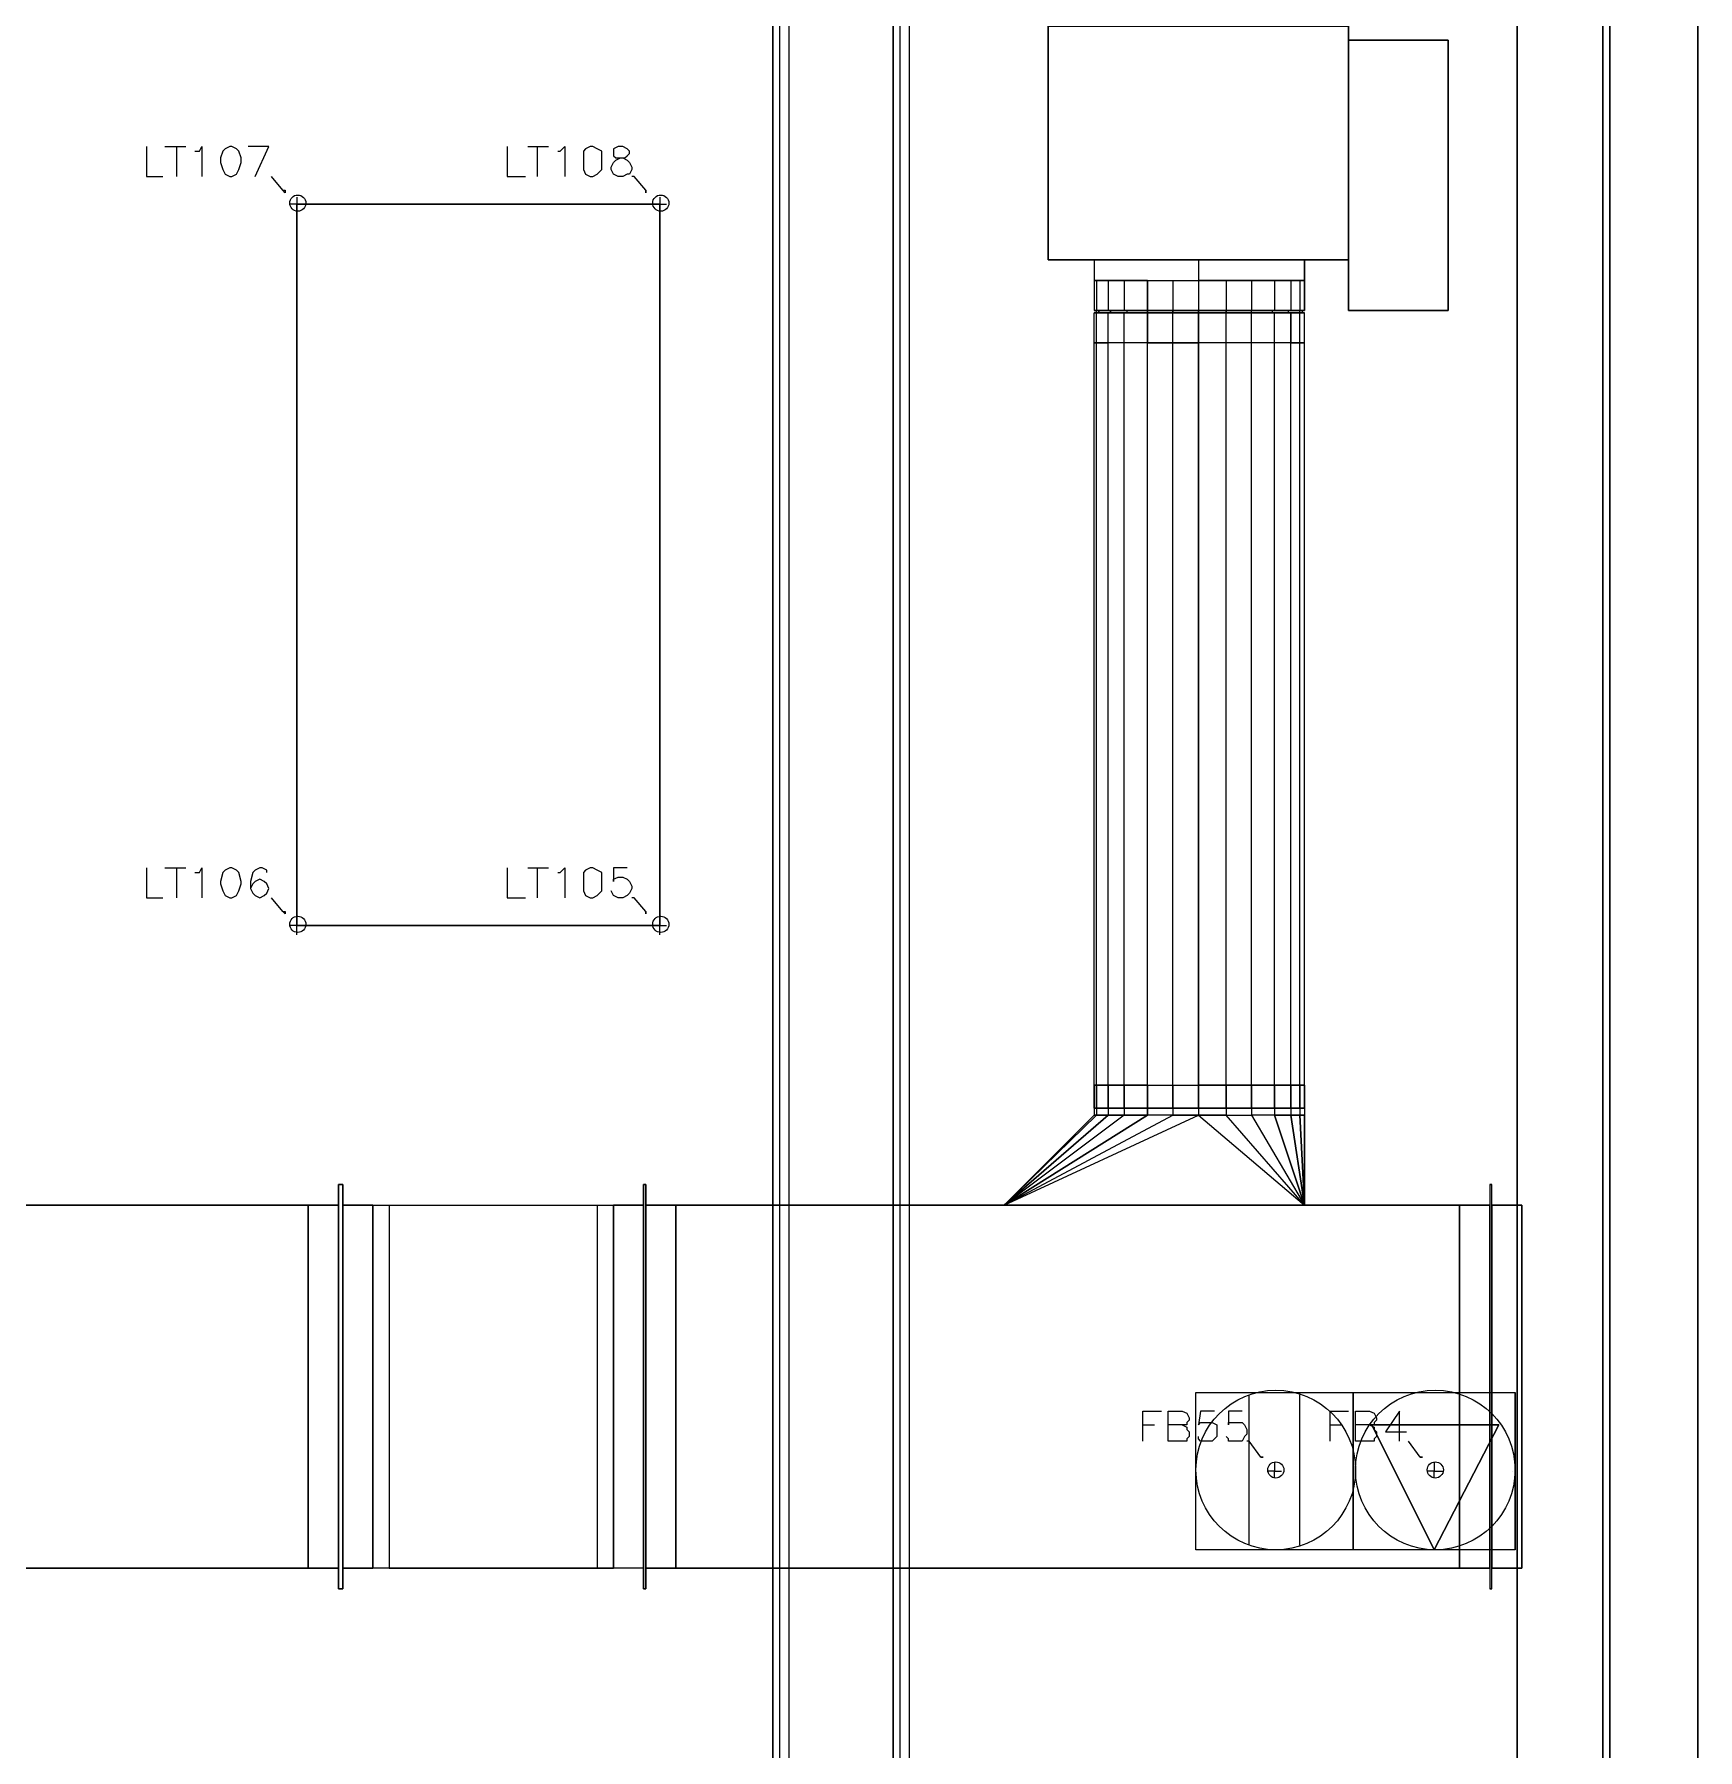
# Model space of a CAD drawing. Header units: metres. Extents: x 114 to 218, y 8 to 180.
# Drawn here: x 179.33 to 190.4, y 114.81 to 126.22 of the extents above; entities that cross this region are included whole.
import ezdxf

# ---------------------------------------------------------------- set-up
doc = ezdxf.new("R2010")
doc.units = ezdxf.units.M
doc.header["$MEASUREMENT"] = 0
for name, color, linetype in [('E-DATA-BOX', 7, 'Continuous'), ('E-FLOOR-BOX', 7, 'Continuous'), ('E-LIGHT', 7, 'Continuous'), ('E-LIGHT-CLRANCE', 7, 'Continuous'), ('E-TFP-FLOOR BOX', 7, 'Continuous'), ('E-TFP-LIGHT', 7, 'Continuous'), ('M-SA2S-VAV', 7, 'Continuous'), ('M-SA4S-Conn', 7, 'Continuous'), ('M-SA4S-Rect', 7, 'Continuous'), ('M-SA4S-Round', 7, 'Continuous'), ('PI-HWR-Pipe', 7, 'Continuous'), ('PI-HWS-Pipe', 7, 'Continuous'), ('S-3D-BEAM', 7, 'Continuous')]:
    doc.layers.add(name, color=color, linetype=linetype)

msp = doc.modelspace()

# ---------------------------------------------------------------- linework, layer by layer
at = {"layer": 'E-DATA-BOX', "color": 113, "true_color": 0x6edda5}
for points in [[(189.185, 116.142), (188.108, 116.142), (188.108, 117.188), (189.185, 117.188), (189.185, 116.142), (189.185, 117.188)], [(188.108, 116.142), (188.108, 117.188), (189.185, 117.188)], [(188.647, 117.188), (188.647, 117.188)], [(188.231, 116.973), (189.077, 116.973), (188.647, 116.142), (188.231, 116.973), (188.231, 116.973)], [(189.077, 116.973), (188.231, 116.973), (188.647, 116.142), (189.077, 116.973)], [(188.124, 116.665), (188.124, 116.665)], [(189.17, 116.665), (189.17, 116.665)], [(188.647, 116.142), (188.647, 116.142)]]:
    msp.add_lwpolyline(points, dxfattribs=at)
msp.add_circle((188.654, 116.673), 0.531, dxfattribs=at)
msp.add_circle((188.654, 116.673), 0.531, dxfattribs=at)
msp.add_circle((188.654, 116.673), 0.531, dxfattribs=at)
at = {"layer": 'E-FLOOR-BOX', "color": 53, "true_color": 0xdddd6e}
for points in [[(188.108, 117.188), (188.108, 116.142), (187.062, 116.142), (187.062, 117.188), (188.108, 117.188)], [(187.416, 116.173), (187.416, 117.173)], [(187.585, 117.188), (187.585, 117.188)], [(187.754, 116.173), (187.754, 117.173)], [(187.062, 116.665), (187.062, 116.665)], [(188.108, 116.665), (188.108, 116.665)], [(187.585, 116.142), (187.585, 116.142)]]:
    msp.add_lwpolyline(points, dxfattribs=at)
msp.add_circle((187.593, 116.673), 0.531, dxfattribs=at)
msp.add_circle((187.593, 116.673), 0.531, dxfattribs=at)
msp.add_circle((187.593, 116.673), 0.531, dxfattribs=at)
at = {"layer": 'E-LIGHT', "color": 5, "true_color": 0x0000ff}
for points in [[(183.494, 120.295), (181.079, 120.295), (181.079, 125.094), (183.494, 125.094), (181.079, 125.094), (181.079, 120.295), (183.494, 120.295)], [(181.079, 125.094), (181.079, 125.094)], [(181.079, 125.094), (181.079, 125.094)], [(183.494, 125.094), (183.494, 120.295), (183.494, 125.094)], [(183.494, 125.094), (183.494, 125.094)], [(183.494, 125.094), (183.494, 125.094)], [(181.079, 120.295), (181.079, 120.295)], [(181.079, 120.295), (181.079, 120.295)], [(183.494, 120.295), (183.494, 120.295)], [(183.494, 120.295), (183.494, 120.295)]]:
    msp.add_lwpolyline(points, dxfattribs=at)
at = {"layer": 'E-LIGHT-CLRANCE', "color": 150, "true_color": 0x007fff}
for points in [[(183.494, 120.295), (181.079, 120.295), (181.079, 125.094), (183.494, 125.094), (181.079, 125.094), (181.079, 120.295), (183.494, 120.295)], [(181.079, 125.094), (181.079, 125.094)], [(181.079, 125.094), (181.079, 125.094)], [(183.494, 125.094), (183.494, 120.295), (183.494, 125.094)], [(183.494, 125.094), (183.494, 125.094)], [(183.494, 125.094), (183.494, 125.094)], [(181.079, 120.295), (181.079, 120.295)], [(181.079, 120.295), (181.079, 120.295)], [(183.494, 120.295), (183.494, 120.295)], [(183.494, 120.295), (183.494, 120.295)]]:
    msp.add_lwpolyline(points, dxfattribs=at)
at = {"layer": 'E-TFP-FLOOR BOX', "color": 53, "true_color": 0xdddd6e}
for points in [[(186.708, 116.865), (186.708, 117.065), (186.832, 117.065)], [(186.708, 116.865), (186.708, 117.065), (186.832, 117.065)], [(186.97, 116.973), (187.001, 116.957), (187.001, 116.942), (187.016, 116.927), (187.016, 116.896), (187.001, 116.881), (187.001, 116.865), (186.97, 116.865), (186.878, 116.865), (186.878, 117.065), (186.97, 117.065), (187.001, 117.05), (187.016, 117.019), (187.016, 117.004), (187.001, 116.988), (187.001, 116.973), (186.97, 116.973), (186.878, 116.973)], [(186.97, 116.973), (187.001, 116.957), (187.001, 116.942), (187.016, 116.927), (187.016, 116.896), (187.001, 116.881), (187.001, 116.865), (186.97, 116.865), (186.878, 116.865), (186.878, 117.065), (186.97, 117.065), (187.001, 117.05), (187.016, 117.019), (187.016, 117.004), (187.001, 116.988), (187.001, 116.973), (186.97, 116.973), (186.878, 116.973)], [(187.185, 117.065), (187.093, 117.065), (187.078, 116.973), (187.093, 116.988), (187.124, 116.988), (187.155, 116.988), (187.17, 116.988), (187.201, 116.973), (187.201, 116.942), (187.201, 116.911), (187.201, 116.896), (187.17, 116.865), (187.155, 116.865), (187.124, 116.865), (187.093, 116.865), (187.078, 116.881), (187.078, 116.896)], [(187.185, 117.065), (187.093, 117.065), (187.078, 116.973), (187.093, 116.988), (187.124, 116.988), (187.155, 116.988), (187.17, 116.988), (187.201, 116.973), (187.201, 116.942), (187.201, 116.911), (187.201, 116.896), (187.17, 116.865), (187.155, 116.865), (187.124, 116.865), (187.093, 116.865), (187.078, 116.881), (187.078, 116.896)], [(187.37, 117.065), (187.278, 117.065), (187.278, 116.973), (187.278, 116.988), (187.308, 116.988), (187.339, 116.988), (187.37, 116.988), (187.385, 116.973), (187.401, 116.942), (187.401, 116.911), (187.385, 116.896), (187.37, 116.865), (187.339, 116.865), (187.308, 116.865), (187.278, 116.865), (187.278, 116.881), (187.262, 116.896)], [(187.37, 117.065), (187.278, 117.065), (187.278, 116.973), (187.278, 116.988), (187.308, 116.988), (187.339, 116.988), (187.37, 116.988), (187.385, 116.973), (187.401, 116.942), (187.401, 116.911), (187.385, 116.896), (187.37, 116.865), (187.339, 116.865), (187.308, 116.865), (187.278, 116.865), (187.278, 116.881), (187.262, 116.896)], [(187.954, 116.865), (187.954, 117.065), (188.077, 117.065)], [(188.216, 116.973), (188.247, 116.957), (188.247, 116.942), (188.262, 116.927), (188.262, 116.896), (188.247, 116.881), (188.247, 116.865), (188.216, 116.865), (188.124, 116.865), (188.124, 117.065), (188.216, 117.065), (188.247, 117.05), (188.262, 117.019), (188.262, 117.004), (188.247, 116.988), (188.247, 116.973), (188.216, 116.973), (188.124, 116.973)], [(188.416, 116.865), (188.416, 117.065), (188.324, 116.927), (188.462, 116.927)], [(186.708, 116.973), (186.785, 116.973)], [(186.708, 116.973), (186.785, 116.973)], [(187.954, 116.973), (188.031, 116.973)], [(187.493, 116.758), (187.416, 116.865), (187.401, 116.865)], [(187.493, 116.758), (187.416, 116.865), (187.401, 116.865)], [(187.493, 116.758), (187.508, 116.758), (187.508, 116.758), (187.493, 116.758), (187.493, 116.758)], [(187.493, 116.758), (187.508, 116.758), (187.508, 116.758), (187.493, 116.758), (187.493, 116.758)], [(188.554, 116.758), (188.477, 116.865)], [(188.57, 116.758), (188.554, 116.758), (188.554, 116.758), (188.57, 116.758), (188.57, 116.758)], [(187.585, 116.619), (187.585, 116.665), (187.539, 116.665)], [(187.585, 116.727), (187.585, 116.665), (187.631, 116.665)], [(187.585, 116.665), (187.585, 116.665)], [(187.585, 116.665), (187.585, 116.665)], [(187.631, 116.665), (187.631, 116.665)], [(188.647, 116.619), (188.647, 116.665), (188.6, 116.665)], [(188.647, 116.727), (188.647, 116.665), (188.708, 116.665)], [(188.647, 116.665), (188.647, 116.665)], [(188.647, 116.665), (188.647, 116.665)], [(188.708, 116.665), (188.708, 116.665)]]:
    msp.add_lwpolyline(points, dxfattribs=at)
for centre in [(187.593, 116.673), (188.654, 116.673)]:
    msp.add_circle(centre, 0.0538, dxfattribs=at)
at = {"layer": 'E-TFP-LIGHT', "color": 5, "true_color": 0x0000ff}
for points in [[(180.079, 125.479), (180.079, 125.279), (180.187, 125.279)], [(180.202, 125.479), (180.34, 125.479)], [(180.279, 125.479), (180.279, 125.279)], [(180.402, 125.448), (180.433, 125.448), (180.448, 125.479), (180.448, 125.279)], [(180.633, 125.479), (180.602, 125.464), (180.587, 125.448), (180.571, 125.402), (180.571, 125.371), (180.587, 125.325), (180.602, 125.294), (180.633, 125.279), (180.648, 125.279), (180.679, 125.294), (180.694, 125.325), (180.71, 125.371), (180.71, 125.402), (180.694, 125.448), (180.679, 125.464), (180.648, 125.479), (180.633, 125.479)], [(180.802, 125.279), (180.894, 125.479), (180.756, 125.479)], [(182.479, 125.479), (182.479, 125.279), (182.602, 125.279)], [(182.617, 125.479), (182.755, 125.479)], [(182.678, 125.479), (182.678, 125.279)], [(182.817, 125.448), (182.832, 125.448), (182.863, 125.479), (182.863, 125.279)], [(183.032, 125.479), (183.001, 125.464), (182.986, 125.448), (182.986, 125.402), (182.986, 125.371), (182.986, 125.325), (183.001, 125.294), (183.032, 125.279), (183.048, 125.279), (183.078, 125.294), (183.109, 125.325), (183.109, 125.371), (183.109, 125.402), (183.109, 125.448), (183.078, 125.464), (183.048, 125.479), (183.032, 125.479)], [(183.217, 125.479), (183.186, 125.464), (183.186, 125.448), (183.186, 125.433), (183.186, 125.417), (183.201, 125.402), (183.248, 125.402), (183.278, 125.387), (183.294, 125.371), (183.309, 125.341), (183.309, 125.325), (183.294, 125.294), (183.278, 125.294), (183.248, 125.279), (183.217, 125.279), (183.186, 125.294), (183.171, 125.325), (183.171, 125.341), (183.186, 125.371), (183.201, 125.387), (183.232, 125.402), (183.263, 125.402), (183.278, 125.417), (183.294, 125.433), (183.294, 125.448), (183.278, 125.464), (183.248, 125.479), (183.217, 125.479)], [(180.986, 125.187), (180.91, 125.279)], [(183.401, 125.187), (183.324, 125.279), (183.309, 125.279)], [(181.002, 125.187), (181.002, 125.171), (180.986, 125.187), (181.002, 125.187), (181.002, 125.187)], [(181.079, 125.033), (181.079, 125.094), (181.033, 125.094)], [(181.079, 125.141), (181.079, 125.094), (181.14, 125.094)], [(181.079, 125.094), (181.079, 125.094)], [(181.079, 125.094), (181.079, 125.094)], [(181.14, 125.094), (181.14, 125.094)], [(183.401, 125.187), (183.401, 125.171), (183.401, 125.171), (183.401, 125.187), (183.401, 125.187)], [(183.494, 125.033), (183.494, 125.094), (183.448, 125.094)], [(183.494, 125.141), (183.494, 125.094), (183.54, 125.094)], [(183.494, 125.094), (183.494, 125.094)], [(183.494, 125.094), (183.494, 125.094)], [(183.54, 125.094), (183.54, 125.094)], [(180.079, 120.68), (180.079, 120.48), (180.187, 120.48)], [(180.202, 120.68), (180.34, 120.68)], [(180.279, 120.68), (180.279, 120.48)], [(180.402, 120.649), (180.433, 120.649), (180.448, 120.68), (180.448, 120.48)], [(180.633, 120.68), (180.602, 120.664), (180.587, 120.649), (180.571, 120.588), (180.571, 120.572), (180.587, 120.526), (180.602, 120.495), (180.633, 120.48), (180.648, 120.48), (180.679, 120.495), (180.694, 120.526), (180.71, 120.572), (180.71, 120.588), (180.694, 120.649), (180.679, 120.664), (180.648, 120.68), (180.633, 120.68)], [(180.879, 120.649), (180.879, 120.664), (180.848, 120.68), (180.833, 120.68), (180.802, 120.664), (180.786, 120.649), (180.771, 120.588), (180.771, 120.541), (180.786, 120.511), (180.802, 120.495), (180.833, 120.48), (180.863, 120.495), (180.879, 120.511), (180.894, 120.541), (180.879, 120.572), (180.863, 120.588), (180.833, 120.603), (180.802, 120.588), (180.786, 120.572), (180.771, 120.541)], [(182.479, 120.68), (182.479, 120.48), (182.602, 120.48)], [(182.617, 120.68), (182.755, 120.68)], [(182.678, 120.68), (182.678, 120.48)], [(182.817, 120.649), (182.832, 120.649), (182.863, 120.68), (182.863, 120.48)], [(183.032, 120.68), (183.001, 120.664), (182.986, 120.649), (182.986, 120.588), (182.986, 120.572), (182.986, 120.526), (183.001, 120.495), (183.032, 120.48), (183.048, 120.48), (183.078, 120.495), (183.109, 120.526), (183.109, 120.572), (183.109, 120.588), (183.109, 120.649), (183.078, 120.664), (183.048, 120.68), (183.032, 120.68)], [(183.278, 120.68), (183.186, 120.68), (183.186, 120.588), (183.186, 120.603), (183.217, 120.618), (183.248, 120.618), (183.278, 120.603), (183.294, 120.588), (183.309, 120.557), (183.309, 120.541), (183.294, 120.511), (183.278, 120.495), (183.248, 120.48), (183.217, 120.48), (183.186, 120.495), (183.171, 120.526)], [(180.986, 120.388), (180.91, 120.48)], [(183.401, 120.388), (183.324, 120.48), (183.309, 120.48)], [(181.002, 120.388), (181.002, 120.372), (180.986, 120.388), (181.002, 120.388), (181.002, 120.388)], [(181.079, 120.341), (181.079, 120.295), (181.14, 120.295)], [(183.401, 120.388), (183.401, 120.372), (183.401, 120.372), (183.401, 120.388), (183.401, 120.388)], [(183.494, 120.341), (183.494, 120.295), (183.54, 120.295)], [(181.079, 120.234), (181.079, 120.295), (181.033, 120.295)], [(181.079, 120.295), (181.079, 120.295)], [(181.079, 120.295), (181.079, 120.295)], [(181.14, 120.295), (181.14, 120.295)], [(183.494, 120.234), (183.494, 120.295), (183.448, 120.295)], [(183.494, 120.295), (183.494, 120.295)], [(183.494, 120.295), (183.494, 120.295)], [(183.54, 120.295), (183.54, 120.295)]]:
    msp.add_lwpolyline(points, dxfattribs=at)
for centre in [(181.086, 125.102), (183.501, 125.102), (181.086, 120.303), (183.501, 120.303)]:
    msp.add_circle(centre, 0.0538, dxfattribs=at)
at = {"layer": 'M-SA2S-VAV', "color": 1, "true_color": 0xff0000}
for points in [[(188.077, 126.279), (186.078, 126.279), (186.078, 124.725), (186.078, 126.279), (188.077, 126.279)], [(188.077, 124.725), (188.077, 126.279), (188.077, 124.725)], [(188.739, 126.187), (188.077, 126.187), (188.077, 124.387), (188.077, 126.187), (188.739, 126.187)], [(188.077, 126.187), (188.077, 126.187)], [(188.077, 126.187), (188.077, 126.187)], [(188.739, 124.387), (188.739, 126.187), (188.739, 124.387)], [(188.739, 126.187), (188.739, 126.187)], [(188.739, 126.187), (188.739, 126.187)], [(188.077, 124.725), (186.078, 124.725), (188.077, 124.725)], [(186.078, 124.725), (186.078, 124.725)], [(186.078, 124.725), (186.078, 124.725)], [(186.385, 124.725), (186.401, 124.725), (186.478, 124.725), (186.585, 124.725), (186.739, 124.725), (186.908, 124.725), (187.078, 124.725), (187.262, 124.725), (187.431, 124.725), (187.585, 124.725), (187.693, 124.725), (187.754, 124.725), (187.785, 124.725), (187.754, 124.725), (187.693, 124.725), (187.585, 124.725), (187.431, 124.725), (187.262, 124.725), (187.078, 124.725), (186.908, 124.725), (186.739, 124.725), (186.585, 124.725), (186.478, 124.725), (186.401, 124.725), (186.385, 124.725)], [(186.385, 124.725), (186.385, 124.387)], [(186.385, 124.725), (186.385, 124.387)], [(187.078, 124.725), (187.078, 124.387)], [(187.078, 124.725), (187.078, 124.387)], [(187.785, 124.725), (187.785, 124.387), (187.785, 124.725)], [(188.077, 124.725), (188.077, 124.725)], [(187.785, 124.387), (187.754, 124.387), (187.693, 124.387), (187.585, 124.387), (187.431, 124.387), (187.262, 124.387), (187.078, 124.387), (186.908, 124.387), (186.739, 124.387), (186.585, 124.387), (186.478, 124.387), (186.401, 124.387), (186.385, 124.387), (186.401, 124.387), (186.478, 124.387), (186.585, 124.387), (186.739, 124.387), (186.908, 124.387), (187.078, 124.387), (187.262, 124.387), (187.431, 124.387), (187.585, 124.387), (187.693, 124.387), (187.754, 124.387), (187.785, 124.387)], [(188.739, 124.387), (188.077, 124.387), (188.739, 124.387)], [(188.077, 124.387), (188.077, 124.387)], [(188.077, 124.387), (188.077, 124.387)], [(188.739, 124.387), (188.739, 124.387)]]:
    msp.add_lwpolyline(points, dxfattribs=at)
at = {"layer": 'M-SA4S-Conn', "color": 140, "true_color": 0x00bfff}
for points in [[(186.385, 124.587), (186.401, 124.587), (186.401, 124.387)], [(186.401, 124.587), (186.385, 124.587), (186.385, 124.387)], [(186.385, 124.587), (186.385, 124.587)], [(186.401, 124.587), (186.478, 124.587), (186.478, 124.387)], [(186.478, 124.587), (186.401, 124.587), (186.401, 124.387)], [(186.401, 124.587), (186.401, 124.587)], [(186.401, 124.587), (186.401, 124.587)], [(186.478, 124.587), (186.585, 124.587), (186.585, 124.387)], [(186.585, 124.587), (186.478, 124.587), (186.478, 124.387)], [(186.478, 124.587), (186.478, 124.587)], [(186.478, 124.587), (186.478, 124.587)], [(186.585, 124.587), (186.739, 124.587), (186.739, 124.387)], [(186.739, 124.387), (186.739, 124.587), (186.585, 124.587), (186.585, 124.387)], [(186.585, 124.587), (186.585, 124.587)], [(186.585, 124.587), (186.585, 124.587)], [(186.739, 124.587), (186.908, 124.587), (187.078, 124.587)], [(186.739, 124.587), (186.908, 124.587), (186.908, 124.387)], [(186.739, 124.587), (186.739, 124.587)], [(186.739, 124.587), (186.739, 124.587)], [(186.908, 124.587), (186.908, 124.387)], [(186.908, 124.587), (187.078, 124.587), (187.078, 124.387)], [(186.908, 124.587), (186.908, 124.587)], [(186.908, 124.587), (186.908, 124.587)], [(187.262, 124.587), (187.078, 124.587), (187.078, 124.387)], [(187.078, 124.587), (187.262, 124.587), (187.262, 124.387)], [(187.078, 124.587), (187.078, 124.587)], [(187.078, 124.587), (187.078, 124.587)], [(187.431, 124.587), (187.262, 124.587), (187.262, 124.387)], [(187.262, 124.587), (187.431, 124.587), (187.431, 124.387)], [(187.262, 124.587), (187.262, 124.587)], [(187.262, 124.587), (187.262, 124.587)], [(187.585, 124.587), (187.431, 124.587), (187.431, 124.387)], [(187.431, 124.587), (187.585, 124.587), (187.585, 124.387)], [(187.431, 124.587), (187.431, 124.587)], [(187.431, 124.587), (187.431, 124.587)], [(187.693, 124.587), (187.585, 124.587), (187.585, 124.387)], [(187.585, 124.587), (187.693, 124.587), (187.693, 124.387)], [(187.585, 124.587), (187.585, 124.587)], [(187.585, 124.587), (187.585, 124.587)], [(187.754, 124.587), (187.693, 124.587), (187.693, 124.387)], [(187.693, 124.587), (187.754, 124.587), (187.754, 124.387)], [(187.693, 124.587), (187.693, 124.587)], [(187.693, 124.587), (187.693, 124.587)], [(187.785, 124.587), (187.754, 124.587), (187.754, 124.387)], [(187.754, 124.587), (187.785, 124.587), (187.785, 124.387)], [(187.754, 124.587), (187.754, 124.587)], [(187.754, 124.587), (187.754, 124.587)], [(187.785, 124.587), (187.785, 124.587)], [(186.401, 124.387), (186.478, 124.387), (186.585, 124.387), (186.739, 124.387), (186.908, 124.387), (187.078, 124.387), (187.262, 124.387), (187.431, 124.387), (187.585, 124.387), (187.693, 124.387), (187.754, 124.387), (187.785, 124.387), (187.754, 124.387), (187.693, 124.387), (187.585, 124.387), (187.431, 124.387), (187.262, 124.387), (187.078, 124.387), (186.908, 124.387), (186.739, 124.387), (186.585, 124.387), (186.478, 124.387), (186.401, 124.387), (186.385, 124.387), (186.401, 124.387)], [(186.385, 124.387), (186.385, 124.387)], [(186.401, 124.172), (186.385, 124.172), (186.385, 124.371)], [(186.908, 124.371), (186.739, 124.371), (186.585, 124.371), (186.478, 124.371), (186.401, 124.371), (186.385, 124.371), (186.401, 124.371), (186.478, 124.371), (186.585, 124.371), (186.739, 124.371), (186.908, 124.371), (187.078, 124.371), (187.262, 124.371), (187.431, 124.371), (187.585, 124.371), (187.693, 124.371), (187.754, 124.371), (187.785, 124.371), (187.754, 124.371), (187.693, 124.371), (187.585, 124.371), (187.431, 124.371), (187.262, 124.371), (187.078, 124.371), (186.908, 124.371)], [(186.385, 124.371), (186.385, 124.371)], [(186.416, 124.387), (186.401, 124.387)], [(186.493, 124.371), (186.416, 124.371), (186.401, 124.371), (186.401, 124.387), (186.416, 124.387)], [(186.401, 124.387), (186.401, 124.387)], [(186.401, 124.387), (186.401, 124.387)], [(186.401, 124.387), (186.401, 124.387)], [(186.478, 124.172), (186.401, 124.172), (186.401, 124.371)], [(186.401, 124.172), (186.401, 124.371)], [(186.401, 124.371), (186.416, 124.371)], [(186.401, 124.371), (186.401, 124.371)], [(186.401, 124.371), (186.401, 124.371)], [(186.401, 124.371), (186.401, 124.371)], [(186.493, 124.387), (186.416, 124.387), (186.416, 124.371), (186.493, 124.371), (186.601, 124.371)], [(186.416, 124.371), (186.416, 124.387), (186.493, 124.387)], [(186.416, 124.387), (186.416, 124.387)], [(186.416, 124.387), (186.416, 124.387)], [(186.416, 124.371), (186.416, 124.371)], [(186.416, 124.371), (186.416, 124.371)], [(186.478, 124.387), (186.478, 124.387)], [(186.478, 124.387), (186.478, 124.387)], [(186.585, 124.172), (186.478, 124.172), (186.478, 124.371)], [(186.585, 124.172), (186.478, 124.172), (186.478, 124.371)], [(186.478, 124.371), (186.478, 124.371)], [(186.478, 124.371), (186.478, 124.371)], [(186.601, 124.387), (186.493, 124.387), (186.493, 124.371)], [(186.601, 124.371), (186.493, 124.371), (186.493, 124.387), (186.601, 124.387)], [(186.493, 124.387), (186.493, 124.387)], [(186.493, 124.387), (186.493, 124.387)], [(186.493, 124.371), (186.493, 124.371)], [(186.493, 124.371), (186.493, 124.371)], [(186.585, 124.387), (186.585, 124.387)], [(186.585, 124.387), (186.585, 124.387)], [(186.739, 124.172), (186.585, 124.172), (186.585, 124.371)], [(186.739, 124.371), (186.739, 124.172), (186.585, 124.172), (186.585, 124.371)], [(186.585, 124.371), (186.585, 124.371)], [(186.585, 124.371), (186.585, 124.371)], [(186.739, 124.387), (186.601, 124.387), (186.601, 124.371), (186.739, 124.371), (186.908, 124.371)], [(186.739, 124.387), (186.601, 124.387), (186.601, 124.371), (186.739, 124.371), (186.739, 124.387), (186.908, 124.387)], [(186.601, 124.387), (186.601, 124.387)], [(186.601, 124.387), (186.601, 124.387)], [(186.601, 124.371), (186.601, 124.371)], [(186.601, 124.371), (186.601, 124.371)], [(186.908, 124.387), (186.739, 124.387), (186.739, 124.371)], [(186.739, 124.387), (186.739, 124.387)], [(186.739, 124.387), (186.739, 124.387)], [(186.739, 124.387), (186.739, 124.387)], [(186.739, 124.387), (186.739, 124.387)], [(186.908, 124.172), (186.739, 124.172), (186.739, 124.371)], [(186.739, 124.371), (186.908, 124.371), (187.078, 124.371), (187.262, 124.371), (187.431, 124.371), (187.57, 124.371), (187.678, 124.371)], [(186.739, 124.371), (186.739, 124.371)], [(186.739, 124.371), (186.739, 124.371)], [(186.739, 124.371), (186.739, 124.371)], [(186.739, 124.371), (186.739, 124.371)], [(187.078, 124.387), (186.908, 124.387), (186.908, 124.371), (187.078, 124.371), (187.262, 124.371), (187.262, 124.387), (187.078, 124.387), (187.078, 124.371)], [(186.908, 124.371), (186.908, 124.387), (187.078, 124.387)], [(186.908, 124.387), (186.908, 124.387)], [(186.908, 124.387), (186.908, 124.387)], [(186.908, 124.387), (186.908, 124.387)], [(186.908, 124.387), (186.908, 124.387)], [(186.908, 124.172), (186.908, 124.371)], [(187.078, 124.172), (186.908, 124.172), (186.908, 124.371)], [(186.908, 124.371), (186.908, 124.371)], [(186.908, 124.371), (186.908, 124.371)], [(186.908, 124.371), (186.908, 124.371)], [(186.908, 124.371), (186.908, 124.371)], [(187.078, 124.371), (187.078, 124.387), (187.262, 124.387), (187.262, 124.371)], [(187.078, 124.387), (187.078, 124.387)], [(187.078, 124.387), (187.078, 124.387)], [(187.078, 124.387), (187.078, 124.387)], [(187.078, 124.387), (187.078, 124.387)], [(187.262, 124.172), (187.078, 124.172), (187.078, 124.371)], [(187.262, 124.172), (187.078, 124.172), (187.078, 124.371)], [(187.078, 124.371), (187.078, 124.371)], [(187.078, 124.371), (187.078, 124.371)], [(187.078, 124.371), (187.078, 124.371)], [(187.078, 124.371), (187.078, 124.371)], [(187.262, 124.371), (187.431, 124.371), (187.431, 124.387), (187.262, 124.387)], [(187.262, 124.387), (187.431, 124.387)], [(187.262, 124.387), (187.262, 124.387)], [(187.262, 124.387), (187.262, 124.387)], [(187.262, 124.387), (187.262, 124.387)], [(187.262, 124.387), (187.262, 124.387)], [(187.431, 124.172), (187.262, 124.172), (187.262, 124.371)], [(187.431, 124.172), (187.262, 124.172), (187.262, 124.371)], [(187.262, 124.371), (187.262, 124.371)], [(187.262, 124.371), (187.262, 124.371)], [(187.262, 124.371), (187.262, 124.371)], [(187.262, 124.371), (187.262, 124.371)], [(187.431, 124.371), (187.57, 124.371), (187.57, 124.387), (187.431, 124.387)], [(187.431, 124.371), (187.431, 124.387), (187.57, 124.387)], [(187.431, 124.387), (187.431, 124.387)], [(187.431, 124.387), (187.431, 124.387)], [(187.431, 124.387), (187.431, 124.387)], [(187.431, 124.387), (187.431, 124.387)], [(187.585, 124.172), (187.431, 124.172), (187.431, 124.371)], [(187.585, 124.172), (187.431, 124.172), (187.431, 124.371)], [(187.431, 124.371), (187.431, 124.371)], [(187.431, 124.371), (187.431, 124.371)], [(187.431, 124.371), (187.431, 124.371)], [(187.431, 124.371), (187.431, 124.371)], [(187.57, 124.371), (187.678, 124.371), (187.678, 124.387), (187.57, 124.387)], [(187.57, 124.371), (187.57, 124.387), (187.678, 124.387)], [(187.57, 124.387), (187.57, 124.387)], [(187.57, 124.387), (187.57, 124.387)], [(187.57, 124.371), (187.57, 124.371)], [(187.57, 124.371), (187.57, 124.371)], [(187.585, 124.387), (187.585, 124.387)], [(187.585, 124.387), (187.585, 124.387)], [(187.693, 124.172), (187.585, 124.172), (187.585, 124.371)], [(187.693, 124.371), (187.693, 124.172), (187.585, 124.172), (187.585, 124.371)], [(187.585, 124.371), (187.585, 124.371)], [(187.585, 124.371), (187.585, 124.371)], [(187.678, 124.371), (187.754, 124.371), (187.754, 124.387), (187.678, 124.387)], [(187.754, 124.371), (187.678, 124.371), (187.678, 124.387), (187.754, 124.387)], [(187.678, 124.387), (187.678, 124.387)], [(187.678, 124.387), (187.678, 124.387)], [(187.678, 124.371), (187.678, 124.371)], [(187.678, 124.371), (187.678, 124.371)], [(187.693, 124.387), (187.693, 124.387)], [(187.693, 124.387), (187.693, 124.387)], [(187.754, 124.172), (187.693, 124.172), (187.693, 124.371)], [(187.693, 124.172), (187.754, 124.172), (187.754, 124.371)], [(187.693, 124.371), (187.693, 124.371)], [(187.693, 124.371), (187.693, 124.371)], [(187.754, 124.371), (187.77, 124.371), (187.77, 124.387), (187.754, 124.387)], [(187.77, 124.371), (187.754, 124.371), (187.754, 124.387), (187.77, 124.387)], [(187.754, 124.387), (187.754, 124.387)], [(187.754, 124.387), (187.754, 124.387)], [(187.754, 124.387), (187.754, 124.387)], [(187.754, 124.387), (187.754, 124.387)], [(187.785, 124.172), (187.754, 124.172), (187.754, 124.371)], [(187.754, 124.172), (187.785, 124.172), (187.785, 124.371)], [(187.754, 124.371), (187.754, 124.371)], [(187.754, 124.371), (187.754, 124.371)], [(187.754, 124.371), (187.754, 124.371)], [(187.754, 124.371), (187.754, 124.371)], [(187.77, 124.387), (187.77, 124.387)], [(187.77, 124.371), (187.77, 124.371)], [(187.785, 124.387), (187.785, 124.387)], [(187.785, 124.371), (187.785, 124.371)], [(186.385, 124.172), (186.401, 124.172), (186.478, 124.172)], [(186.385, 124.172), (186.385, 124.172)], [(186.401, 124.172), (186.401, 124.172)], [(186.401, 124.172), (186.401, 124.172)], [(186.478, 124.172), (186.478, 124.172)], [(186.478, 124.172), (186.478, 124.172)], [(186.585, 124.172), (186.585, 124.172)], [(186.585, 124.172), (186.585, 124.172)], [(186.739, 124.172), (186.908, 124.172), (187.078, 124.172)], [(186.739, 124.172), (186.739, 124.172)], [(186.739, 124.172), (186.739, 124.172)], [(186.908, 124.172), (186.908, 124.172)], [(186.908, 124.172), (186.908, 124.172)], [(187.078, 124.172), (187.078, 124.172)], [(187.078, 124.172), (187.078, 124.172)], [(187.262, 124.172), (187.262, 124.172)], [(187.262, 124.172), (187.262, 124.172)], [(187.431, 124.172), (187.431, 124.172)], [(187.431, 124.172), (187.431, 124.172)], [(187.585, 124.172), (187.585, 124.172)], [(187.585, 124.172), (187.585, 124.172)], [(187.693, 124.172), (187.693, 124.172)], [(187.693, 124.172), (187.693, 124.172)], [(187.754, 124.172), (187.754, 124.172)], [(187.754, 124.172), (187.754, 124.172)], [(187.785, 124.172), (187.785, 124.172)], [(181.386, 118.573), (181.356, 118.573), (181.386, 118.573)], [(181.356, 115.881), (181.356, 118.573), (181.356, 115.881)], [(181.356, 118.573), (181.356, 118.573)], [(181.356, 118.573), (181.356, 118.573)], [(181.386, 115.881), (181.386, 118.573), (181.386, 115.881)], [(181.386, 118.573), (181.386, 118.573)], [(181.386, 118.573), (181.386, 118.573)], [(183.401, 118.573), (183.386, 118.573), (183.401, 118.573)], [(183.386, 115.881), (183.386, 118.573), (183.386, 115.881)], [(183.386, 118.573), (183.386, 118.573)], [(183.401, 115.881), (183.401, 118.573), (183.401, 115.881)], [(183.401, 118.573), (183.401, 118.573)], [(189.031, 115.881), (189.031, 118.573), (189.016, 118.573), (189.016, 115.881), (189.031, 115.881), (189.016, 115.881)], [(189.016, 118.573), (189.031, 118.573)], [(189.016, 118.573), (189.016, 115.881)], [(189.016, 118.573), (189.016, 118.573)], [(189.031, 115.881), (189.031, 118.573)], [(189.031, 118.573), (189.031, 118.573)], [(181.356, 116.019), (181.156, 116.019), (181.156, 118.434), (181.156, 116.019), (181.356, 116.019)], [(181.156, 118.434), (181.356, 118.434), (181.156, 118.434)], [(181.156, 118.434), (181.156, 118.434)], [(181.156, 118.434), (181.156, 118.434)], [(181.356, 118.434), (181.356, 116.019), (181.356, 118.434)], [(181.356, 118.434), (181.356, 118.434)], [(181.356, 118.434), (181.356, 118.434)], [(181.386, 116.019), (181.586, 116.019), (181.586, 118.434), (181.586, 116.019), (181.386, 116.019)], [(181.586, 118.434), (181.386, 118.434), (181.586, 118.434)], [(181.386, 118.434), (181.386, 116.019), (181.386, 118.434)], [(181.386, 118.434), (181.386, 118.434)], [(181.386, 118.434), (181.386, 118.434)], [(181.586, 118.434), (181.586, 118.434)], [(181.586, 118.434), (181.586, 118.434)], [(183.186, 116.019), (183.186, 118.434), (183.186, 116.019)], [(183.386, 118.434), (183.186, 118.434), (183.386, 118.434)], [(183.186, 118.434), (183.186, 118.434)], [(183.386, 116.019), (183.386, 118.434), (183.386, 116.019)], [(183.386, 118.434), (183.386, 118.434)], [(183.401, 118.434), (183.601, 118.434)], [(183.401, 118.434), (183.601, 118.434)], [(183.401, 118.434), (183.401, 116.019), (183.401, 118.434)], [(183.401, 118.434), (183.401, 118.434)], [(183.601, 118.434), (183.601, 116.019), (183.601, 118.434)], [(183.601, 118.434), (183.601, 118.434)], [(189.016, 116.019), (188.816, 116.019), (188.816, 118.434), (189.016, 118.434), (188.816, 118.434), (188.816, 116.019), (189.016, 116.019)], [(188.816, 118.434), (188.816, 118.434)], [(189.016, 116.019), (189.016, 118.434), (189.016, 116.019)], [(189.016, 118.434), (189.016, 118.434)], [(189.031, 116.019), (189.231, 116.019), (189.231, 118.434), (189.031, 118.434)], [(189.031, 116.019), (189.231, 116.019), (189.231, 118.434), (189.031, 118.434)], [(189.031, 118.434), (189.031, 116.019), (189.031, 118.434)], [(189.031, 118.434), (189.031, 118.434)], [(189.231, 118.434), (189.231, 118.434)], [(181.156, 116.019), (181.156, 116.019)], [(181.356, 116.019), (181.356, 116.019)], [(181.386, 116.019), (181.386, 116.019)], [(181.586, 116.019), (181.586, 116.019)], [(183.386, 116.019), (183.186, 116.019)], [(183.386, 116.019), (183.186, 116.019)], [(183.186, 116.019), (183.186, 116.019)], [(183.386, 116.019), (183.386, 116.019)], [(183.401, 116.019), (183.601, 116.019), (183.401, 116.019)], [(183.401, 116.019), (183.401, 116.019)], [(183.601, 116.019), (183.601, 116.019)], [(188.816, 116.019), (188.816, 116.019)], [(189.016, 116.019), (189.016, 116.019)], [(189.031, 116.019), (189.031, 116.019)], [(189.231, 116.019), (189.231, 116.019)], [(181.386, 115.881), (181.356, 115.881), (181.386, 115.881)], [(181.356, 115.881), (181.356, 115.881)], [(181.356, 115.881), (181.356, 115.881)], [(181.386, 115.881), (181.386, 115.881)], [(181.386, 115.881), (181.386, 115.881)], [(183.401, 115.881), (183.386, 115.881), (183.401, 115.881)], [(183.386, 115.881), (183.386, 115.881)], [(183.386, 115.881), (183.386, 115.881)], [(183.401, 115.881), (183.401, 115.881)], [(183.401, 115.881), (183.401, 115.881)], [(189.016, 115.881), (189.016, 115.881)], [(189.016, 115.881), (189.016, 115.881)], [(189.031, 115.881), (189.031, 115.881)], [(189.031, 115.881), (189.031, 115.881)]]:
    msp.add_lwpolyline(points, dxfattribs=at)
at = {"layer": 'M-SA4S-Rect', "color": 140, "true_color": 0x00bfff}
for points in [[(186.385, 119.234), (186.401, 119.234), (186.401, 119.034)], [(186.401, 119.234), (186.385, 119.234), (186.385, 119.034)], [(186.385, 119.234), (186.385, 119.234)], [(186.401, 119.234), (186.478, 119.234), (186.478, 119.034)], [(186.478, 119.234), (186.401, 119.234), (186.401, 119.034)], [(186.401, 119.234), (186.401, 119.234)], [(186.401, 119.234), (186.401, 119.234)], [(186.478, 119.234), (186.585, 119.234), (186.585, 119.034)], [(186.585, 119.234), (186.478, 119.234), (186.478, 119.034)], [(186.478, 119.234), (186.478, 119.234)], [(186.478, 119.234), (186.478, 119.234)], [(186.585, 119.234), (186.739, 119.234), (186.739, 119.034)], [(186.739, 119.034), (186.739, 119.234), (186.585, 119.234), (186.585, 119.034)], [(186.585, 119.234), (186.585, 119.234)], [(186.585, 119.234), (186.585, 119.234)], [(186.739, 119.234), (186.908, 119.234), (187.078, 119.234)], [(186.739, 119.234), (186.908, 119.234), (186.908, 119.034)], [(186.739, 119.234), (186.739, 119.234)], [(186.739, 119.234), (186.739, 119.234)], [(186.908, 119.234), (186.908, 119.034)], [(186.908, 119.234), (187.078, 119.234), (187.078, 119.034)], [(186.908, 119.234), (186.908, 119.234)], [(186.908, 119.234), (186.908, 119.234)], [(187.262, 119.234), (187.078, 119.234), (187.078, 119.034)], [(187.078, 119.234), (187.262, 119.234), (187.262, 119.034)], [(187.078, 119.234), (187.078, 119.234)], [(187.078, 119.234), (187.078, 119.234)], [(187.431, 119.234), (187.262, 119.234), (187.262, 119.034)], [(187.262, 119.234), (187.431, 119.234), (187.431, 119.034)], [(187.262, 119.234), (187.262, 119.234)], [(187.262, 119.234), (187.262, 119.234)], [(187.585, 119.234), (187.431, 119.234), (187.431, 119.034)], [(187.431, 119.234), (187.585, 119.234), (187.585, 119.034)], [(187.431, 119.234), (187.431, 119.234)], [(187.431, 119.234), (187.431, 119.234)], [(187.693, 119.234), (187.585, 119.234), (187.585, 119.034)], [(187.585, 119.234), (187.693, 119.234), (187.693, 119.034)], [(187.585, 119.234), (187.585, 119.234)], [(187.585, 119.234), (187.585, 119.234)], [(187.754, 119.234), (187.693, 119.234), (187.693, 119.034)], [(187.693, 119.234), (187.754, 119.234), (187.754, 119.034)], [(187.693, 119.234), (187.693, 119.234)], [(187.693, 119.234), (187.693, 119.234)], [(187.785, 119.234), (187.754, 119.234), (187.754, 119.034)], [(187.754, 119.234), (187.785, 119.234), (187.785, 119.034)], [(187.754, 119.234), (187.754, 119.234)], [(187.754, 119.234), (187.754, 119.234)], [(187.785, 119.234), (187.785, 119.234)], [(185.786, 118.434), (185.786, 118.434), (186.908, 119.034), (187.078, 119.034), (187.262, 119.034)], [(186.585, 119.034), (186.739, 119.034), (185.786, 118.434), (185.786, 118.434), (186.908, 119.034), (186.739, 119.034)], [(186.478, 119.034), (186.585, 119.034), (185.786, 118.434), (186.478, 119.034), (186.401, 119.034)], [(186.401, 119.034), (186.385, 119.034), (186.401, 119.034), (185.786, 118.434), (185.786, 118.434), (186.401, 119.034), (186.478, 119.034)], [(186.585, 119.034), (186.478, 119.034), (185.786, 118.434), (186.739, 119.034), (186.585, 119.034), (185.786, 118.434), (187.078, 119.034), (187.785, 118.434), (185.786, 118.434)], [(187.078, 119.034), (187.785, 118.434), (185.786, 118.434), (187.078, 119.034)], [(186.385, 119.034), (185.786, 118.434), (186.385, 119.034)], [(186.385, 119.034), (186.385, 119.034)], [(186.401, 119.034), (186.401, 119.034)], [(186.401, 119.034), (186.401, 119.034)], [(186.478, 119.034), (186.478, 119.034)], [(186.478, 119.034), (186.478, 119.034)], [(186.585, 119.034), (186.585, 119.034)], [(186.585, 119.034), (186.585, 119.034)], [(186.908, 119.034), (186.739, 119.034)], [(186.739, 119.034), (186.739, 119.034)], [(186.739, 119.034), (186.739, 119.034)], [(187.262, 119.034), (187.431, 119.034), (187.785, 118.434), (187.262, 119.034), (187.078, 119.034), (186.908, 119.034)], [(186.908, 119.034), (186.908, 119.034)], [(186.908, 119.034), (186.908, 119.034)], [(187.078, 119.034), (187.078, 119.034)], [(187.078, 119.034), (187.078, 119.034)], [(187.585, 119.034), (187.431, 119.034), (187.785, 118.434), (187.785, 118.434), (187.262, 119.034), (187.431, 119.034)], [(187.262, 119.034), (187.262, 119.034)], [(187.262, 119.034), (187.262, 119.034)], [(187.585, 119.034), (187.693, 119.034), (187.785, 118.434), (187.585, 119.034), (187.431, 119.034)], [(187.431, 119.034), (187.431, 119.034)], [(187.431, 119.034), (187.431, 119.034)], [(187.693, 119.034), (187.585, 119.034), (187.785, 118.434), (187.693, 119.034), (187.754, 119.034)], [(187.585, 119.034), (187.585, 119.034)], [(187.585, 119.034), (187.585, 119.034)], [(187.754, 119.034), (187.785, 119.034), (187.754, 119.034), (187.785, 118.434), (187.785, 118.434), (187.754, 119.034), (187.693, 119.034)], [(187.693, 119.034), (187.693, 119.034)], [(187.693, 119.034), (187.693, 119.034)], [(187.754, 119.034), (187.754, 119.034)], [(187.754, 119.034), (187.754, 119.034)], [(187.785, 119.034), (187.785, 118.434), (187.785, 119.034)], [(187.785, 119.034), (187.785, 119.034)], [(181.356, 116.019), (175.757, 116.019), (181.356, 116.019), (181.356, 118.434), (175.757, 118.434), (175.757, 116.019), (175.757, 118.434), (181.356, 118.434), (181.356, 116.019)], [(181.356, 118.434), (181.356, 118.434)], [(181.586, 116.019), (181.386, 116.019), (181.386, 118.434), (181.586, 118.434), (181.586, 116.019)], [(181.694, 118.434), (181.694, 116.019), (181.386, 116.019), (181.386, 118.434), (181.694, 118.434), (183.186, 118.434), (183.386, 118.434)], [(181.386, 118.434), (181.386, 118.434)], [(181.386, 118.434), (181.386, 118.434)], [(181.586, 118.434), (183.078, 118.434), (183.078, 116.019), (181.586, 116.019)], [(181.586, 118.434), (181.586, 118.434)], [(181.694, 116.019), (183.186, 116.019), (183.186, 118.434)], [(181.694, 118.434), (181.694, 118.434)], [(183.078, 118.434), (183.386, 118.434), (183.386, 116.019), (183.186, 116.019)], [(183.078, 118.434), (183.078, 118.434)], [(183.186, 118.434), (183.186, 118.434)], [(183.386, 116.019), (183.386, 118.434)], [(183.386, 118.434), (183.386, 118.434)], [(183.401, 118.434), (189.016, 118.434), (189.016, 116.019), (183.401, 116.019), (183.401, 118.434)], [(189.016, 118.434), (183.401, 118.434), (183.401, 116.019), (189.016, 116.019), (189.016, 118.434)], [(183.401, 118.434), (183.401, 118.434)], [(185.586, 118.434), (185.586, 118.434)], [(185.586, 118.434), (187.985, 118.434), (185.586, 118.434), (187.985, 118.434), (185.586, 118.434)], [(185.586, 118.434), (185.586, 118.434)], [(185.586, 118.434), (185.586, 118.434)], [(185.586, 118.434), (185.586, 118.434)], [(185.786, 118.434), (185.786, 118.434)], [(187.785, 118.434), (187.785, 118.434)], [(187.785, 118.434), (187.785, 118.434)], [(187.985, 118.434), (187.985, 118.434)], [(187.985, 118.434), (187.985, 118.434)], [(187.985, 118.434), (187.985, 118.434)], [(189.016, 118.434), (189.016, 118.434)], [(189.031, 118.434), (189.031, 116.019), (189.031, 118.434), (189.231, 118.434), (189.231, 116.019), (189.031, 116.019), (189.231, 116.019), (189.231, 118.434), (189.031, 118.434)], [(189.031, 118.434), (189.031, 118.434)], [(189.231, 118.434), (189.231, 118.434)], [(189.231, 118.434), (189.231, 118.434)], [(181.356, 116.019), (181.356, 116.019)], [(181.386, 116.019), (181.386, 116.019)], [(181.386, 116.019), (181.386, 116.019)], [(181.386, 116.019), (181.386, 116.019)], [(181.586, 116.019), (181.586, 116.019)], [(181.694, 116.019), (181.694, 116.019)], [(183.386, 116.019), (183.078, 116.019)], [(183.078, 116.019), (183.078, 116.019)], [(183.186, 116.019), (183.186, 116.019)], [(183.386, 116.019), (183.386, 116.019)], [(183.386, 116.019), (183.386, 116.019)], [(183.401, 116.019), (183.401, 116.019)], [(183.401, 116.019), (183.401, 116.019)], [(183.401, 116.019), (183.401, 116.019)], [(189.016, 116.019), (189.016, 116.019)], [(189.016, 116.019), (189.016, 116.019)], [(189.031, 116.019), (189.031, 116.019)], [(189.231, 116.019), (189.231, 116.019)]]:
    msp.add_lwpolyline(points, dxfattribs=at)
at = {"layer": 'M-SA4S-Round', "color": 140, "true_color": 0x00bfff}
for points in [[(187.585, 124.371), (187.693, 124.371), (187.754, 124.371), (187.785, 124.371), (187.754, 124.371), (187.693, 124.371), (187.585, 124.371), (187.431, 124.371), (187.262, 124.371), (187.078, 124.371), (186.908, 124.371), (186.739, 124.371), (186.585, 124.371), (186.478, 124.371), (186.401, 124.371), (186.385, 124.371), (186.401, 124.371), (186.478, 124.371), (186.585, 124.371), (186.739, 124.371), (186.908, 124.371), (187.078, 124.371), (187.262, 124.371), (187.431, 124.371), (187.585, 124.371)], [(186.385, 119.08), (186.385, 124.371)], [(186.385, 124.371), (186.385, 124.371)], [(186.401, 119.08), (186.401, 124.371)], [(186.401, 119.08), (186.401, 124.371)], [(186.401, 124.371), (186.401, 124.371)], [(186.401, 124.371), (186.401, 124.371)], [(186.478, 119.08), (186.478, 124.371)], [(186.478, 119.08), (186.478, 124.371)], [(186.478, 124.371), (186.478, 124.371)], [(186.478, 124.371), (186.478, 124.371)], [(186.585, 119.08), (186.585, 124.371)], [(186.585, 119.08), (186.585, 124.371)], [(186.585, 124.371), (186.585, 124.371)], [(186.585, 124.371), (186.585, 124.371)], [(186.739, 119.08), (186.739, 124.371)], [(186.739, 119.08), (186.739, 124.371)], [(186.739, 124.371), (186.739, 124.371)], [(186.739, 124.371), (186.739, 124.371)], [(186.908, 119.08), (186.908, 124.371)], [(186.908, 119.08), (186.908, 124.371)], [(186.908, 124.371), (186.908, 124.371)], [(186.908, 124.371), (186.908, 124.371)], [(187.078, 124.371), (187.078, 119.08)], [(187.078, 119.08), (187.078, 124.371)], [(187.078, 124.371), (187.078, 124.371)], [(187.078, 124.371), (187.078, 124.371)], [(187.262, 119.08), (187.262, 124.371)], [(187.262, 119.08), (187.262, 124.371)], [(187.262, 124.371), (187.262, 124.371)], [(187.262, 124.371), (187.262, 124.371)], [(187.431, 119.08), (187.431, 124.371)], [(187.431, 119.08), (187.431, 124.371)], [(187.431, 124.371), (187.431, 124.371)], [(187.431, 124.371), (187.431, 124.371)], [(187.585, 119.08), (187.585, 124.371)], [(187.585, 119.08), (187.585, 124.371)], [(187.585, 124.371), (187.585, 124.371)], [(187.585, 124.371), (187.585, 124.371)], [(187.693, 119.08), (187.693, 124.371)], [(187.693, 119.08), (187.693, 124.371)], [(187.693, 124.371), (187.693, 124.371)], [(187.693, 124.371), (187.693, 124.371)], [(187.754, 119.08), (187.754, 124.371)], [(187.754, 119.08), (187.754, 124.371)], [(187.754, 124.371), (187.754, 124.371)], [(187.754, 124.371), (187.754, 124.371)], [(187.785, 119.08), (187.785, 124.371)], [(187.785, 124.371), (187.785, 124.371)], [(186.401, 119.08), (186.385, 119.08), (186.401, 119.08), (186.478, 119.08), (186.585, 119.08), (186.739, 119.08), (186.908, 119.08), (187.078, 119.08), (187.262, 119.08), (187.431, 119.08), (187.585, 119.08), (187.693, 119.08), (187.754, 119.08), (187.785, 119.08), (187.754, 119.08), (187.693, 119.08), (187.585, 119.08), (187.431, 119.08), (187.262, 119.08), (187.078, 119.08), (186.908, 119.08), (186.739, 119.08), (186.585, 119.08), (186.478, 119.08), (186.401, 119.08)], [(186.385, 119.08), (186.385, 119.08)], [(186.401, 119.08), (186.401, 119.08)], [(186.401, 119.08), (186.401, 119.08)], [(186.478, 119.08), (186.478, 119.08)], [(186.478, 119.08), (186.478, 119.08)], [(186.585, 119.08), (186.585, 119.08)], [(186.585, 119.08), (186.585, 119.08)], [(186.739, 119.08), (186.739, 119.08)], [(186.739, 119.08), (186.739, 119.08)], [(186.908, 119.08), (186.908, 119.08)], [(186.908, 119.08), (186.908, 119.08)], [(187.078, 119.08), (187.078, 119.08)], [(187.078, 119.08), (187.078, 119.08)], [(187.262, 119.08), (187.262, 119.08)], [(187.262, 119.08), (187.262, 119.08)], [(187.431, 119.08), (187.431, 119.08)], [(187.431, 119.08), (187.431, 119.08)], [(187.585, 119.08), (187.585, 119.08)], [(187.585, 119.08), (187.585, 119.08)], [(187.693, 119.08), (187.693, 119.08)], [(187.693, 119.08), (187.693, 119.08)], [(187.754, 119.08), (187.754, 119.08)], [(187.754, 119.08), (187.754, 119.08)], [(187.785, 119.08), (187.785, 119.08)]]:
    msp.add_lwpolyline(points, dxfattribs=at)
at = {"layer": 'PI-HWR-Pipe', "color": 5, "true_color": 0x0000ff}
for points in [[(185.093, 106.359), (185.093, 108.621), (185.093, 140.599), (126.489, 140.599)], [(185.047, 108.682), (185.047, 129.724)], [(185.047, 129.724), (185.047, 108.682)], [(185.093, 108.682), (185.093, 129.724)], [(185.093, 108.682), (185.093, 129.724)], [(185.155, 108.682), (185.155, 129.724)], [(185.155, 108.682), (185.155, 129.724)]]:
    msp.add_lwpolyline(points, dxfattribs=at)
at = {"layer": 'PI-HWS-Pipe', "color": 1, "true_color": 0xff0000}
for points in [[(184.294, 106.359), (184.294, 108.621), (184.294, 139.907), (126.489, 139.907)], [(184.247, 108.682), (184.247, 129.124)], [(184.247, 129.124), (184.247, 108.682)], [(184.294, 108.682), (184.294, 129.124)], [(184.294, 108.682), (184.294, 129.124)], [(184.355, 108.682), (184.355, 129.124)], [(184.355, 108.682), (184.355, 129.124)]]:
    msp.add_lwpolyline(points, dxfattribs=at)
at = {"layer": 'S-3D-BEAM', "color": 4, "true_color": 0x00ffff}
for points in [[(189.2, 162.011), (190.4, 162.011), (190.4, 162.011), (190.4, 107.836), (189.2, 107.836), (189.2, 162.011)], [(189.2, 107.836), (189.2, 162.011), (189.2, 107.836)], [(189.769, 162.011), (189.2, 162.011), (189.2, 162.011), (189.2, 107.836), (189.769, 107.836), (189.769, 162.011)], [(189.2, 162.011), (189.769, 162.011), (189.769, 162.011), (189.769, 107.836), (189.2, 107.836), (189.2, 162.011)], [(189.2, 107.836), (189.2, 162.011), (189.2, 107.836)], [(190.4, 162.011), (189.2, 162.011), (189.2, 162.011), (189.2, 107.836), (190.4, 107.836), (190.4, 162.011)], [(189.816, 162.011), (190.4, 162.011), (189.816, 162.011), (189.816, 162.011), (189.816, 107.836), (190.4, 107.836), (190.4, 162.011), (190.4, 162.011), (189.2, 162.011), (189.769, 162.011)], [(189.769, 107.836), (189.769, 162.011), (189.769, 107.836)], [(189.816, 162.011), (190.4, 162.011), (190.4, 162.011), (190.4, 107.836), (189.816, 107.836), (189.816, 162.011)], [(189.816, 107.836), (189.816, 162.011), (189.816, 107.836)], [(190.4, 107.836), (190.4, 162.011), (190.4, 107.836)], [(190.4, 107.836), (190.4, 162.011), (190.4, 107.836)]]:
    msp.add_lwpolyline(points, dxfattribs=at)

doc.saveas('drawing.dxf')
